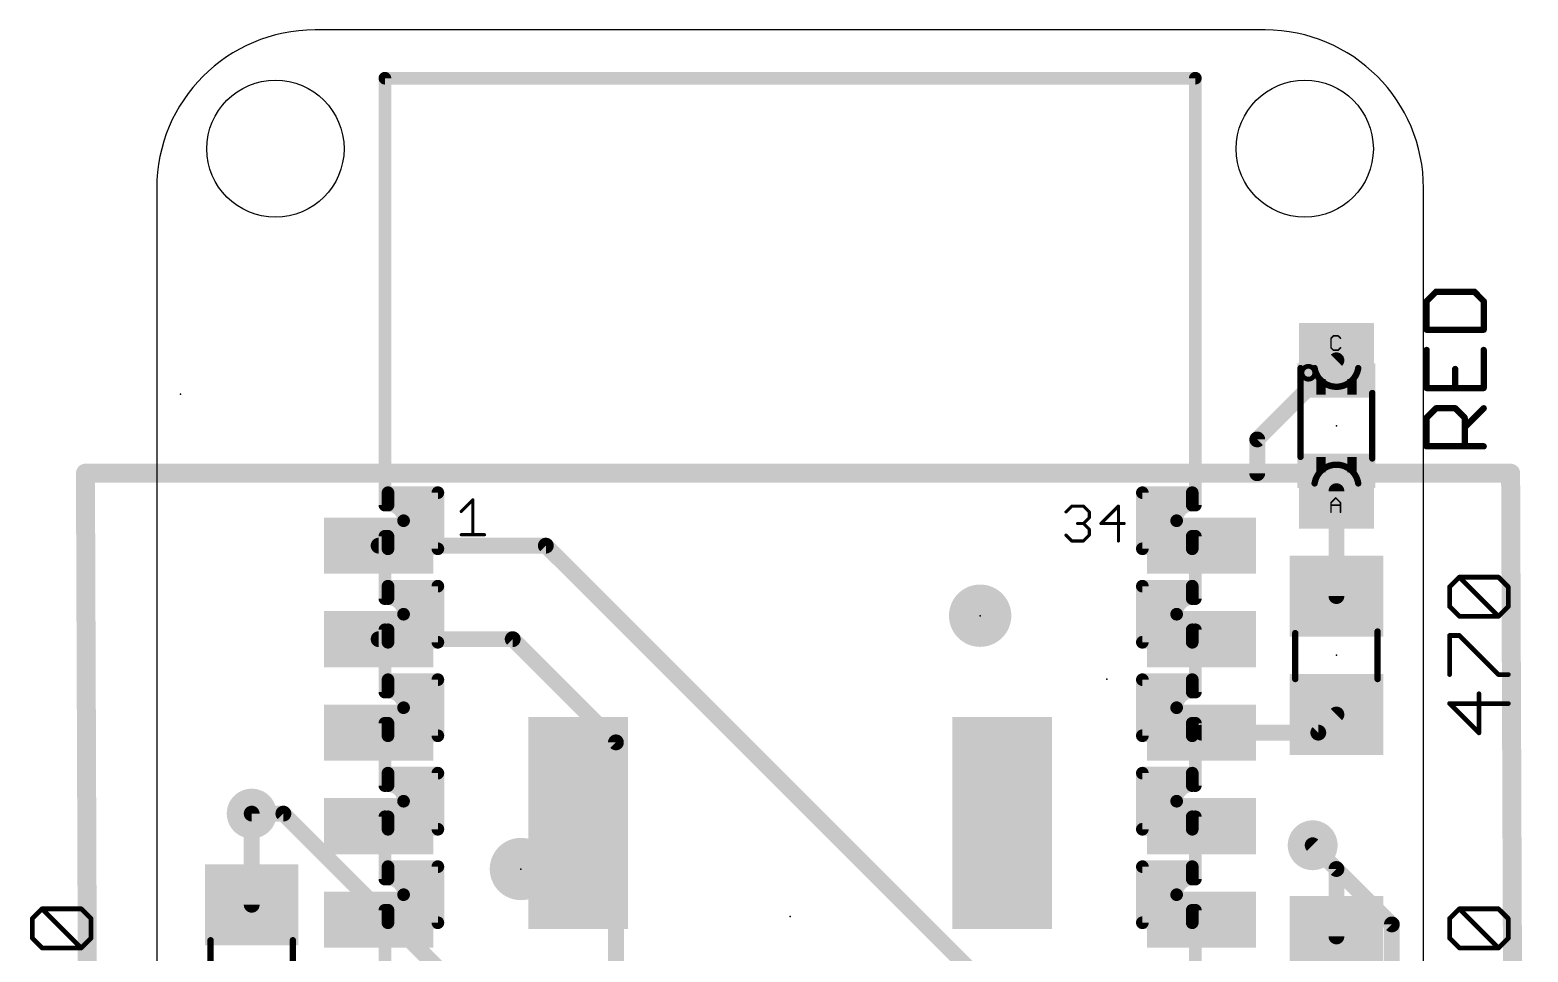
# Model space of a CAD drawing. Extents: x -5.1 to 29.9, y -2.9 to 40.6.
# Drawn here: x -2.03 to 22, y 25.85 to 40.64 of the extents above; entities that cross this region are included whole.
import ezdxf

# ---------------------------------------------------------------- set-up
doc = ezdxf.new("R2010")
doc.units = 0
for name, color, linetype in [('1', 12, 'CONTINUOUS'), ('16', 132, 'CONTINUOUS'), ('18', 110, 'CONTINUOUS'), ('20', 53, 'CONTINUOUS'), ('23', 40, 'CONTINUOUS'), ('24', 6, 'CONTINUOUS'), ('27', 253, 'CONTINUOUS'), ('51', 253, 'CONTINUOUS')]:
    doc.layers.add(name, color=color, linetype=linetype)

# ---------------------------------------------------------------- blocks, each defined once
blk = doc.blocks.new('PIE')
at = {"const_width": 0.5}
blk.add_lwpolyline([(0, -0.25, 1), (0, 0.25, 1), (0, -0.25)], format="xyb", dxfattribs=at)
blk = doc.blocks.new('RECT')
blk.add_solid([(-0.5, -0.5), (0.5, -0.5), (-0.5, 0.5), (0.5, 0.5)])
blk = doc.blocks.new('ROUNDV')
at = {"const_width": 0.5}
blk.add_lwpolyline([(0, -0.25, 1), (0, 0.25, 1), (0, -0.25)], format="xyb", dxfattribs=at)

msp = doc.modelspace()

# ---------------------------------------------------------------- linework, layer by layer
at = {"layer": '1'}
for points, const_width in [([(18.923, 35.34), (17.653, 34.07)], 0.254), ([(17.653, 34.07), (17.653, 33.528)], 0.254), ([(-1.143, 33.528), (-1.016, 0)], 0.3048), ([(21.717, 33.528), (-1.143, 33.528)], 0.3048), ([(21.844, 0), (21.717, 33.528)], 0.3048), ([(18.923, 31.557), (18.923, 33.24)], 0.254), ([(3.56, 32.366), (6.242, 32.366)], 0.254), ([(6.242, 32.366), (13.081, 25.527)], 0.254), ([(3.56, 30.866), (5.71, 30.866)], 0.254), ([(5.71, 30.866), (7.366, 29.21)], 0.254), ([(18.632, 29.366), (18.923, 29.657)], 0.254), ([(7.366, 29.21), (7.366, 20.574)], 0.254), ([(16.76, 29.366), (18.632, 29.366)], 0.254), ([(1.524, 26.604), (1.524, 28.067)], 0.254), ([(18.923, 27.178), (18.542, 27.559)], 0.254), ([(18.923, 26.096), (18.923, 27.178)], 0.254)]:
    msp.add_lwpolyline(points, dxfattribs=dict(at, const_width=const_width))
for points, const_width in [([(18.9679, 35.2951, 1), (18.8781, 35.3849)], 0.127), ([(17.7165, 34.07, 1), (17.5895, 34.07)], 0.127), ([(17.6081, 34.1149, 1), (17.6979, 34.0251)], 0.127), ([(-1.0668, 33.5283, 1), (-1.2192, 33.5277)], 0.1524), ([(-1.143, 33.6042, 1), (-1.143, 33.4518)], 0.1524), ([(21.7932, 33.5283, 1), (21.6408, 33.5277)], 0.1524), ([(21.717, 33.4518, 1), (21.717, 33.6042)], 0.1524), ([(17.5895, 33.528, 1), (17.7165, 33.528)], 0.127), ([(18.9865, 33.24, 1), (18.8595, 33.24)], 0.127), ([(3.56, 32.4295, 1), (3.56, 32.3025)], 0.127), ([(6.2869, 32.4109, 1), (6.1971, 32.3211)], 0.127), ([(6.242, 32.3025, 1), (6.242, 32.4295)], 0.127), ([(18.8595, 31.557, 1), (18.9865, 31.557)], 0.127), ([(3.56, 30.9295, 1), (3.56, 30.8025)], 0.127), ([(5.7549, 30.9109, 1), (5.6651, 30.8211)], 0.127), ([(5.71, 30.8025, 1), (5.71, 30.9295)], 0.127), ([(18.9679, 29.6121, 1), (18.8781, 29.7019)], 0.127), ([(7.4295, 29.21, 1), (7.3025, 29.21)], 0.127), ([(7.3211, 29.1651, 1), (7.4109, 29.2549)], 0.127), ([(16.76, 29.4295, 1), (16.76, 29.3025)], 0.127), ([(18.5871, 29.4109, 1), (18.6769, 29.3211)], 0.127), ([(18.632, 29.3025, 1), (18.632, 29.4295)], 0.127), ([(1.5875, 28.067, 1), (1.4605, 28.067)], 0.127), ([(18.5869, 27.6039, 1), (18.4971, 27.5141)], 0.127), ([(18.9865, 27.178, 1), (18.8595, 27.178)], 0.127), ([(18.8781, 27.1331, 1), (18.9679, 27.2229)], 0.127), ([(1.4605, 26.604, 1), (1.5875, 26.604)], 0.127), ([(18.8595, 26.096, 1), (18.9865, 26.096)], 0.127)]:
    msp.add_lwpolyline(points, format="xyb", dxfattribs=dict(at, const_width=const_width))
at = {"layer": '16'}
for points, const_width in [([(-1.143, 33.528), (-1.016, 0)], 0.3048), ([(21.717, 33.528), (-1.143, 33.528)], 0.3048), ([(21.844, 0), (21.717, 33.528)], 0.3048), ([(2.032, 28.067), (1.524, 28.067)], 0.254), ([(2.032, 28.067), (6.477, 23.622)], 0.254), ([(19.812, 26.289), (18.542, 27.559)], 0.254), ([(19.812, 13.97), (19.812, 26.289)], 0.254)]:
    msp.add_lwpolyline(points, dxfattribs=dict(at, const_width=const_width))
for points, const_width in [([(-1.0668, 33.5283, 1), (-1.2192, 33.5277)], 0.1524), ([(-1.143, 33.6042, 1), (-1.143, 33.4518)], 0.1524), ([(21.7932, 33.5283, 1), (21.6408, 33.5277)], 0.1524), ([(21.717, 33.4518, 1), (21.717, 33.6042)], 0.1524), ([(1.524, 28.1305, 1), (1.524, 28.0035)], 0.127), ([(2.0769, 28.1119, 1), (1.9871, 28.0221)], 0.127), ([(2.032, 28.0035, 1), (2.032, 28.1305)], 0.127), ([(18.5869, 27.6039, 1), (18.4971, 27.5141)], 0.127), ([(19.8755, 26.289, 1), (19.7485, 26.289)], 0.127), ([(19.7671, 26.2441, 1), (19.8569, 26.3339)], 0.127)]:
    msp.add_lwpolyline(points, format="xyb", dxfattribs=dict(at, const_width=const_width))
at = {"layer": '20'}
for p, q in [((17.78, 40.64), (2.54, 40.64)), ((0, 38.1), (0, 0)), ((20.32, 0), (20.32, 38.1))]:
    msp.add_line(p, q, dxfattribs=at)
for centre in [(1.905, 38.735), (18.415, 38.735)]:
    msp.add_circle(centre, 1.1, dxfattribs=at)
for centre, start, end in [((2.54, 38.1), 90, 180), ((17.78, 38.1), 0, 90)]:
    msp.add_arc(centre, 2.54, start, end, dxfattribs=at)
at = {"layer": '23'}
for p in [(0.381, 34.798), (18.923, 34.29), (13.208, 31.242), (18.923, 30.607), (5.842, 27.178), (10.16, 26.416)]:
    msp.add_point(p, dxfattribs=at)
at = {"layer": '24'}
for p in [(15.24, 30.226), (10.16, 26.416)]:
    msp.add_point(p, dxfattribs=at)
at = {"layer": '27'}
for points, const_width in [([(20.5226, 36.441), (20.37, 36.2884)], 0.1016), ([(20.37, 36.2884), (20.37, 35.8308)], 0.1016), ([(21.1327, 36.441), (20.5226, 36.441)], 0.1016), ([(21.2852, 36.2884), (21.1327, 36.441)], 0.1016), ([(21.2852, 35.8308), (21.2852, 36.2884)], 0.1016), ([(20.37, 35.8308), (21.2852, 35.8308)], 0.1016), ([(20.37, 35.5054), (20.37, 34.8953)], 0.1016), ([(21.2852, 34.8953), (21.2852, 35.5054)], 0.1016), ([(20.8276, 34.8953), (20.8276, 35.2004)], 0.1016), ([(20.37, 34.8953), (21.2852, 34.8953)], 0.1016), ([(20.37, 34.4174), (20.5226, 34.5699)], 0.1016), ([(20.5226, 34.5699), (20.8276, 34.5699)], 0.1016), ([(20.8276, 34.5699), (20.9801, 34.4174)], 0.1016), ([(20.9801, 34.2649), (21.2852, 34.5699)], 0.1016), ([(20.37, 33.9598), (20.37, 34.4174)], 0.1016), ([(20.9801, 34.4174), (20.9801, 33.9598)], 0.1016), ([(21.2852, 33.9598), (20.37, 33.9598)], 0.1016), ([(20.7383, 31.7039), (20.8951, 31.8607)], 0.0762), ([(20.7383, 31.3903), (20.7383, 31.7039)], 0.0762), ([(20.8951, 31.8607), (21.5221, 31.8607)], 0.0762), ([(21.5221, 31.2336), (20.8951, 31.8607)], 0.0762), ([(21.5221, 31.8607), (21.6789, 31.7039)], 0.0762), ([(21.6789, 31.7039), (21.6789, 31.3903)], 0.0762), ([(20.8951, 31.2336), (20.7383, 31.3903)], 0.0762), ([(21.5221, 31.2336), (20.8951, 31.2336)], 0.0762), ([(21.6789, 31.3903), (21.5221, 31.2336)], 0.0762), ([(20.7383, 30.2981), (20.7383, 30.9251)], 0.0762), ([(20.7383, 30.9251), (20.8951, 30.9251)], 0.0762), ([(20.8951, 30.9251), (21.5221, 30.2981)], 0.0762), ([(21.5221, 30.2981), (21.6789, 30.2981)], 0.0762), ([(21.6789, 29.8328), (20.7383, 29.8328)], 0.0762), ([(20.7383, 29.8328), (21.2086, 29.3625)], 0.0762), ([(21.2086, 29.3625), (21.2086, 29.9896)], 0.0762), ([(-1.9947, 26.3824), (-1.8379, 26.5392)], 0.0762), ([(-1.8379, 26.5392), (-1.2109, 26.5392)], 0.0762), ([(-1.2109, 25.9121), (-1.8379, 26.5392)], 0.0762), ([(-1.2109, 26.5392), (-1.0541, 26.3824)], 0.0762), ([(20.7383, 26.3824), (20.8951, 26.5392)], 0.0762), ([(20.8951, 26.5392), (21.5221, 26.5392)], 0.0762), ([(21.5221, 25.9121), (20.8951, 26.5392)], 0.0762), ([(21.5221, 26.5392), (21.6789, 26.3824)], 0.0762), ([(-1.9947, 26.0689), (-1.9947, 26.3824)], 0.0762), ([(-1.0541, 26.3824), (-1.0541, 26.0689)], 0.0762), ([(20.7383, 26.0689), (20.7383, 26.3824)], 0.0762), ([(21.6789, 26.3824), (21.6789, 26.0689)], 0.0762), ([(-1.8379, 25.9121), (-1.9947, 26.0689)], 0.0762), ([(-1.0541, 26.0689), (-1.2109, 25.9121)], 0.0762), ([(20.8951, 25.9121), (20.7383, 26.0689)], 0.0762), ([(21.6789, 26.0689), (21.5221, 25.9121)], 0.0762), ([(-1.2109, 25.9121), (-1.8379, 25.9121)], 0.0762), ([(21.5221, 25.9121), (20.8951, 25.9121)], 0.0762)]:
    msp.add_lwpolyline(points, dxfattribs=dict(at, const_width=const_width))
for points, const_width in [([(20.3954, 36.2884, 1), (20.3446, 36.2884)], 0.0508), ([(20.3521, 36.3064, 1), (20.388, 36.2705)], 0.0508), ([(20.5226, 36.4664, 1), (20.5226, 36.4156)], 0.0508), ([(20.5405, 36.423, 1), (20.5046, 36.4589)], 0.0508), ([(21.1506, 36.4589, 1), (21.1147, 36.423)], 0.0508), ([(21.1327, 36.4156, 1), (21.1327, 36.4664)], 0.0508), ([(21.3106, 36.2884, 1), (21.2598, 36.2884)], 0.0508), ([(21.2672, 36.2705, 1), (21.3032, 36.3064)], 0.0508), ([(20.37, 35.8562, 1), (20.37, 35.8054)], 0.0508), ([(20.3446, 35.8308, 1), (20.3954, 35.8308)], 0.0508), ([(21.2598, 35.8308, 1), (21.3106, 35.8308)], 0.0508), ([(21.2852, 35.8054, 1), (21.2852, 35.8562)], 0.0508), ([(20.3954, 35.5054, 1), (20.3446, 35.5054)], 0.0508), ([(21.3106, 35.5054, 1), (21.2598, 35.5054)], 0.0508), ([(20.853, 35.2004, 1), (20.8022, 35.2004)], 0.0508), ([(20.37, 34.9207, 1), (20.37, 34.8699)], 0.0508), ([(20.3446, 34.8953, 1), (20.3954, 34.8953)], 0.0508), ([(20.8022, 34.8953, 1), (20.853, 34.8953)], 0.0508), ([(21.2598, 34.8953, 1), (21.3106, 34.8953)], 0.0508), ([(21.2852, 34.8699, 1), (21.2852, 34.9207)], 0.0508), ([(20.5226, 34.5953, 1), (20.5226, 34.5445)], 0.0508), ([(20.5405, 34.552, 1), (20.5046, 34.5879)], 0.0508), ([(20.8456, 34.5879, 1), (20.8096, 34.552)], 0.0508), ([(20.8276, 34.5445, 1), (20.8276, 34.5953)], 0.0508), ([(21.3032, 34.552, 1), (21.2672, 34.5879)], 0.0508), ([(20.3954, 34.4174, 1), (20.3446, 34.4174)], 0.0508), ([(20.3521, 34.4354, 1), (20.388, 34.3994)], 0.0508), ([(21.0055, 34.4174, 1), (20.9547, 34.4174)], 0.0508), ([(20.9622, 34.3994, 1), (20.9981, 34.4354)], 0.0508), ([(20.9622, 34.2828, 1), (20.9981, 34.2469)], 0.0508), ([(20.37, 33.9852, 1), (20.37, 33.9344)], 0.0508), ([(20.3446, 33.9598, 1), (20.3954, 33.9598)], 0.0508), ([(20.9547, 33.9598, 1), (21.0055, 33.9598)], 0.0508), ([(21.2852, 33.9344, 1), (21.2852, 33.9852)], 0.0508), ([(20.7573, 31.7039, 1), (20.7192, 31.7039)], 0.0381), ([(20.7248, 31.7174, 1), (20.7518, 31.6904)], 0.0381), ([(20.8951, 31.8797, 1), (20.8951, 31.8416)], 0.0381), ([(20.9085, 31.8741, 1), (20.8816, 31.8472)], 0.0381), ([(20.9085, 31.8472, 1), (20.8816, 31.8741)], 0.0381), ([(21.5356, 31.8741, 1), (21.5087, 31.8472)], 0.0381), ([(21.5221, 31.8416, 1), (21.5221, 31.8797)], 0.0381), ([(21.698, 31.7039, 1), (21.6599, 31.7039)], 0.0381), ([(21.6654, 31.6904, 1), (21.6924, 31.7174)], 0.0381), ([(20.7518, 31.4038, 1), (20.7248, 31.3769)], 0.0381), ([(20.7192, 31.3903, 1), (20.7573, 31.3903)], 0.0381), ([(20.8951, 31.2526, 1), (20.8951, 31.2145)], 0.0381), ([(20.8816, 31.2201, 1), (20.9085, 31.2471)], 0.0381), ([(21.5087, 31.2471, 1), (21.5356, 31.2201)], 0.0381), ([(21.5087, 31.2201, 1), (21.5356, 31.2471)], 0.0381), ([(21.5221, 31.2145, 1), (21.5221, 31.2526)], 0.0381), ([(21.6599, 31.3903, 1), (21.698, 31.3903)], 0.0381), ([(21.6924, 31.3769, 1), (21.6654, 31.4038)], 0.0381), ([(20.7573, 30.9251, 1), (20.7192, 30.9251)], 0.0381), ([(20.7383, 30.9442, 1), (20.7383, 30.9061)], 0.0381), ([(20.9085, 30.9386, 1), (20.8816, 30.9117)], 0.0381), ([(20.8951, 30.9061, 1), (20.8951, 30.9442)], 0.0381), ([(20.7192, 30.2981, 1), (20.7573, 30.2981)], 0.0381), ([(21.5221, 30.3171, 1), (21.5221, 30.279)], 0.0381), ([(21.5087, 30.2846, 1), (21.5356, 30.3115)], 0.0381), ([(21.6789, 30.279, 1), (21.6789, 30.3171)], 0.0381), ([(20.7383, 29.8519, 1), (20.7383, 29.8138)], 0.0381), ([(20.7518, 29.8463, 1), (20.7248, 29.8194)], 0.0381), ([(21.2277, 29.9896, 1), (21.1896, 29.9896)], 0.0381), ([(21.6789, 29.8138, 1), (21.6789, 29.8519)], 0.0381), ([(21.1896, 29.3625, 1), (21.2277, 29.3625)], 0.0381), ([(21.1951, 29.3491, 1), (21.2221, 29.376)], 0.0381), ([(-1.8245, 26.5527, 1), (-1.8514, 26.5257)], 0.0381), ([(-1.8379, 26.5583, 1), (-1.8379, 26.5202)], 0.0381), ([(-1.8245, 26.5257, 1), (-1.8514, 26.5527)], 0.0381), ([(-1.1974, 26.5527, 1), (-1.2243, 26.5257)], 0.0381), ([(-1.2109, 26.5202, 1), (-1.2109, 26.5583)], 0.0381), ([(20.9085, 26.5527, 1), (20.8816, 26.5257)], 0.0381), ([(20.8951, 26.5583, 1), (20.8951, 26.5202)], 0.0381), ([(20.9085, 26.5257, 1), (20.8816, 26.5527)], 0.0381), ([(21.5356, 26.5527, 1), (21.5087, 26.5257)], 0.0381), ([(21.5221, 26.5202, 1), (21.5221, 26.5583)], 0.0381), ([(-1.9757, 26.3824, 1), (-2.0138, 26.3824)], 0.0381), ([(-2.0082, 26.3959, 1), (-1.9812, 26.369)], 0.0381), ([(-1.0351, 26.3824, 1), (-1.0732, 26.3824)], 0.0381), ([(-1.0676, 26.369, 1), (-1.0406, 26.3959)], 0.0381), ([(20.7573, 26.3824, 1), (20.7192, 26.3824)], 0.0381), ([(20.7248, 26.3959, 1), (20.7518, 26.369)], 0.0381), ([(21.698, 26.3824, 1), (21.6599, 26.3824)], 0.0381), ([(21.6654, 26.369, 1), (21.6924, 26.3959)], 0.0381), ([(-1.9812, 26.0824, 1), (-2.0082, 26.0554)], 0.0381), ([(-2.0138, 26.0689, 1), (-1.9757, 26.0689)], 0.0381), ([(-1.0732, 26.0689, 1), (-1.0351, 26.0689)], 0.0381), ([(-1.0406, 26.0554, 1), (-1.0676, 26.0824)], 0.0381), ([(20.7518, 26.0824, 1), (20.7248, 26.0554)], 0.0381), ([(20.7192, 26.0689, 1), (20.7573, 26.0689)], 0.0381), ([(21.6599, 26.0689, 1), (21.698, 26.0689)], 0.0381), ([(21.6924, 26.0554, 1), (21.6654, 26.0824)], 0.0381), ([(-1.8379, 25.9312, 1), (-1.8379, 25.8931)], 0.0381), ([(-1.8514, 25.8987, 1), (-1.8245, 25.9256)], 0.0381), ([(-1.2243, 25.9256, 1), (-1.1974, 25.8987)], 0.0381), ([(-1.2243, 25.8987, 1), (-1.1974, 25.9256)], 0.0381), ([(-1.2109, 25.8931, 1), (-1.2109, 25.9312)], 0.0381), ([(20.8951, 25.9312, 1), (20.8951, 25.8931)], 0.0381), ([(20.8816, 25.8987, 1), (20.9085, 25.9256)], 0.0381), ([(21.5087, 25.9256, 1), (21.5356, 25.8987)], 0.0381), ([(21.5087, 25.8987, 1), (21.5356, 25.9256)], 0.0381), ([(21.5221, 25.8931, 1), (21.5221, 25.9312)], 0.0381)]:
    msp.add_lwpolyline(points, format="xyb", dxfattribs=dict(at, const_width=const_width))
at = {"layer": '51'}
for points, const_width in [([(3.66, 39.866), (16.66, 39.866)], 0.2032), ([(3.66, 33.016), (3.66, 39.866)], 0.2032), ([(16.66, 39.866), (16.66, 33.016)], 0.2032), ([(18.8738, 35.7315), (18.8357, 35.6934)], 0.0254), ([(18.8357, 35.6934), (18.8357, 35.5408)], 0.0254), ([(18.9501, 35.7315), (18.8738, 35.7315)], 0.0254), ([(18.9882, 35.6934), (18.9501, 35.7315)], 0.0254), ([(18.8357, 35.5408), (18.8738, 35.5027)], 0.0254), ([(18.8738, 35.5027), (18.9501, 35.5027)], 0.0254), ([(18.9501, 35.5027), (18.9882, 35.5408)], 0.0254), ([(18.348, 33.79), (18.348, 35.215)], 0.1016), ([(19.498, 34.815), (19.498, 33.765)], 0.1016), ([(4.51, 33.216), (3.71, 33.216)], 0.2032), ([(3.71, 33.216), (3.71, 33.016)], 0.2032), ([(4.51, 32.316), (4.51, 33.216)], 0.2032), ([(15.81, 32.316), (15.81, 33.216)], 0.2032), ([(15.81, 33.216), (16.61, 33.216)], 0.2032), ([(16.61, 33.216), (16.61, 33.016)], 0.2032), ([(4.8854, 32.9143), (5.0718, 33.1007)], 0.0508), ([(5.0718, 33.1007), (5.0718, 32.5414)], 0.0508), ([(14.5854, 32.9075), (14.6786, 33.0007)], 0.0508), ([(14.6786, 33.0007), (14.865, 33.0007)], 0.0508), ([(14.865, 33.0007), (14.9583, 32.9075)], 0.0508), ([(14.9583, 32.9075), (14.9583, 32.8143)], 0.0508), ([(15.4263, 33.0007), (15.1467, 32.721)], 0.0508), ([(15.4263, 32.4414), (15.4263, 33.0007)], 0.0508), ([(18.8357, 33.0552), (18.912, 33.1315)], 0.0254), ([(18.8357, 32.9027), (18.8357, 33.0552)], 0.0254), ([(18.8357, 33.0171), (18.9882, 33.0171)], 0.0254), ([(18.912, 33.1315), (18.9882, 33.0552)], 0.0254), ([(18.9882, 33.0552), (18.9882, 32.9027)], 0.0254), ([(14.865, 32.721), (14.7718, 32.721)], 0.0508), ([(14.9583, 32.8143), (14.865, 32.721)], 0.0508), ([(14.865, 32.721), (14.9583, 32.6278)], 0.0508), ([(15.1467, 32.721), (15.5196, 32.721)], 0.0508), ([(3.66, 32.516), (3.66, 31.516)], 0.2032), ([(3.71, 32.516), (3.71, 32.316)], 0.2032), ([(4.8854, 32.5414), (5.2583, 32.5414)], 0.0508), ([(14.6786, 32.4414), (14.5854, 32.5346)], 0.0508), ([(14.865, 32.4414), (14.6786, 32.4414)], 0.0508), ([(14.9583, 32.5346), (14.865, 32.4414)], 0.0508), ([(14.9583, 32.6278), (14.9583, 32.5346)], 0.0508), ([(16.61, 32.516), (16.61, 32.316)], 0.2032), ([(16.66, 32.516), (16.66, 31.516)], 0.2032), ([(3.71, 32.316), (4.51, 32.316)], 0.2032), ([(16.61, 32.316), (15.81, 32.316)], 0.2032), ([(4.51, 31.716), (3.71, 31.716)], 0.2032), ([(3.71, 31.716), (3.71, 31.516)], 0.2032), ([(4.51, 30.816), (4.51, 31.716)], 0.2032), ([(15.81, 30.816), (15.81, 31.716)], 0.2032), ([(15.81, 31.716), (16.61, 31.716)], 0.2032), ([(16.61, 31.716), (16.61, 31.516)], 0.2032), ([(3.66, 31.016), (3.66, 30.016)], 0.2032), ([(3.71, 31.016), (3.71, 30.816)], 0.2032), ([(16.61, 31.016), (16.61, 30.816)], 0.2032), ([(16.66, 31.016), (16.66, 30.016)], 0.2032), ([(18.263, 30.963), (18.263, 30.226)], 0.1016), ([(19.583, 30.988), (19.583, 30.226)], 0.1016), ([(3.71, 30.816), (4.51, 30.816)], 0.2032), ([(16.61, 30.816), (15.81, 30.816)], 0.2032), ([(4.51, 30.216), (3.71, 30.216)], 0.2032), ([(3.71, 30.216), (3.71, 30.016)], 0.2032), ([(4.51, 29.316), (4.51, 30.216)], 0.2032), ([(15.81, 29.316), (15.81, 30.216)], 0.2032), ([(15.81, 30.216), (16.61, 30.216)], 0.2032), ([(16.61, 30.216), (16.61, 30.016)], 0.2032), ([(3.66, 29.516), (3.66, 28.516)], 0.2032), ([(3.71, 29.516), (3.71, 29.316)], 0.2032), ([(16.61, 29.516), (16.61, 29.316)], 0.2032), ([(16.66, 29.516), (16.66, 28.516)], 0.2032), ([(3.71, 29.316), (4.51, 29.316)], 0.2032), ([(16.61, 29.316), (15.81, 29.316)], 0.2032), ([(4.51, 28.716), (3.71, 28.716)], 0.2032), ([(3.71, 28.716), (3.71, 28.516)], 0.2032), ([(4.51, 27.816), (4.51, 28.716)], 0.2032), ([(15.81, 27.816), (15.81, 28.716)], 0.2032), ([(15.81, 28.716), (16.61, 28.716)], 0.2032), ([(16.61, 28.716), (16.61, 28.516)], 0.2032), ([(3.66, 28.016), (3.66, 27.016)], 0.2032), ([(3.71, 28.016), (3.71, 27.816)], 0.2032), ([(16.61, 28.016), (16.61, 27.816)], 0.2032), ([(16.66, 28.016), (16.66, 27.016)], 0.2032), ([(3.71, 27.816), (4.51, 27.816)], 0.2032), ([(16.61, 27.816), (15.81, 27.816)], 0.2032), ([(4.51, 27.216), (3.71, 27.216)], 0.2032), ([(3.71, 27.216), (3.71, 27.016)], 0.2032), ([(4.51, 26.316), (4.51, 27.216)], 0.2032), ([(15.81, 26.316), (15.81, 27.216)], 0.2032), ([(15.81, 27.216), (16.61, 27.216)], 0.2032), ([(16.61, 27.216), (16.61, 27.016)], 0.2032), ([(3.66, 26.516), (3.66, 25.516)], 0.2032), ([(3.71, 26.516), (3.71, 26.316)], 0.2032), ([(16.61, 26.516), (16.61, 26.316)], 0.2032), ([(16.66, 26.516), (16.66, 25.516)], 0.2032), ([(3.71, 26.316), (4.51, 26.316)], 0.2032), ([(16.61, 26.316), (15.81, 26.316)], 0.2032), ([(0.864, 25.273), (0.864, 26.035)], 0.1016), ([(2.184, 25.298), (2.184, 26.035)], 0.1016)]:
    msp.add_lwpolyline(points, dxfattribs=dict(at, const_width=const_width))
for points, const_width in [([(3.66, 39.9168, 1), (3.66, 39.8152)], 0.1016), ([(3.7108, 39.866, 1), (3.6092, 39.866)], 0.1016), ([(16.7108, 39.866, 1), (16.6092, 39.866)], 0.1016), ([(16.66, 39.8152, 1), (16.66, 39.9168)], 0.1016), ([(18.8421, 35.6934, 1), (18.8293, 35.6934)], 0.0127), ([(18.8312, 35.6979, 1), (18.8402, 35.6889)], 0.0127), ([(18.8738, 35.7378, 1), (18.8738, 35.7251)], 0.0127), ([(18.8783, 35.727, 1), (18.8693, 35.736)], 0.0127), ([(18.9546, 35.736, 1), (18.9456, 35.727)], 0.0127), ([(18.9501, 35.7251, 1), (18.9501, 35.7378)], 0.0127), ([(18.9837, 35.6889, 1), (18.9927, 35.6979)], 0.0127), ([(18.8293, 35.5408, 1), (18.8421, 35.5408)], 0.0127), ([(18.8402, 35.5453, 1), (18.8312, 35.5363)], 0.0127), ([(18.8738, 35.5091, 1), (18.8738, 35.4964)], 0.0127), ([(18.8693, 35.4982, 1), (18.8783, 35.5072)], 0.0127), ([(18.9456, 35.5072, 1), (18.9546, 35.4982)], 0.0127), ([(18.9501, 35.4964, 1), (18.9501, 35.5091)], 0.0127), ([(18.9927, 35.5363, 1), (18.9837, 35.5453)], 0.0127), ([(18.3734, 35.215, 1), (18.3226, 35.215)], 0.0508), ([(18.473, 35.037, 1), (18.473, 35.243, 1), (18.473, 35.037)], 0.0762), ([(18.573, 35.215, 0.8571), (19.273, 35.215)], 0.1016), ([(18.5981, 35.2189, 1), (18.5479, 35.2111)], 0.0508), ([(19.2981, 35.2111, 1), (19.2479, 35.2189)], 0.0508), ([(19.5234, 34.815, 1), (19.4726, 34.815)], 0.0508), ([(18.3226, 33.79, 1), (18.3734, 33.79)], 0.0508), ([(19.273, 33.365, 0.8571), (18.573, 33.365)], 0.1016), ([(19.4726, 33.765, 1), (19.5234, 33.765)], 0.0508), ([(3.71, 33.2668, 1), (3.71, 33.1652)], 0.1016), ([(3.7608, 33.216, 1), (3.6592, 33.216)], 0.1016), ([(4.5608, 33.216, 1), (4.4592, 33.216)], 0.1016), ([(4.51, 33.1652, 1), (4.51, 33.2668)], 0.1016), ([(15.8608, 33.216, 1), (15.7592, 33.216)], 0.1016), ([(15.81, 33.2668, 1), (15.81, 33.1652)], 0.1016), ([(16.6608, 33.216, 1), (16.5592, 33.216)], 0.1016), ([(16.61, 33.1652, 1), (16.61, 33.2668)], 0.1016), ([(18.5479, 33.3689, 1), (18.5981, 33.3611)], 0.0508), ([(19.2479, 33.3611, 1), (19.2981, 33.3689)], 0.0508), ([(3.6092, 33.016, 1), (3.7108, 33.016)], 0.1016), ([(3.96, 32.766, 0.4142), (3.71, 33.016)], 0.2032), ([(3.71, 33.0668, 1), (3.71, 32.9652)], 0.1016), ([(3.6592, 33.016, 1), (3.7608, 33.016)], 0.1016), ([(4.8764, 32.9232, 1), (4.8944, 32.9053)], 0.0254), ([(5.0845, 33.1007, 1), (5.0591, 33.1007)], 0.0254), ([(5.0808, 33.0917, 1), (5.0628, 33.1097)], 0.0254), ([(14.5764, 32.9164, 1), (14.5944, 32.8985)], 0.0254), ([(14.6786, 33.0134, 1), (14.6786, 32.988)], 0.0254), ([(14.6876, 32.9917, 1), (14.6696, 33.0097)], 0.0254), ([(14.874, 33.0097, 1), (14.8561, 32.9917)], 0.0254), ([(14.865, 32.988, 1), (14.865, 33.0134)], 0.0254), ([(14.971, 32.9075, 1), (14.9456, 32.9075)], 0.0254), ([(14.9493, 32.8985, 1), (14.9672, 32.9164)], 0.0254), ([(15.439, 33.0007, 1), (15.4136, 33.0007)], 0.0254), ([(15.4353, 32.9917, 1), (15.4174, 33.0097)], 0.0254), ([(16.61, 33.016, 0.4142), (16.36, 32.766)], 0.2032), ([(16.5592, 33.016, 1), (16.6608, 33.016)], 0.1016), ([(16.6092, 33.016, 1), (16.7108, 33.016)], 0.1016), ([(16.61, 32.9652, 1), (16.61, 33.0668)], 0.1016), ([(18.8421, 33.0552, 1), (18.8293, 33.0552)], 0.0127), ([(18.8312, 33.0597, 1), (18.8402, 33.0507)], 0.0127), ([(18.8357, 33.0234, 1), (18.8357, 33.0107)], 0.0127), ([(18.9165, 33.136, 1), (18.9075, 33.127)], 0.0127), ([(18.9165, 33.127, 1), (18.9075, 33.136)], 0.0127), ([(18.9946, 33.0552, 1), (18.9819, 33.0552)], 0.0127), ([(18.9837, 33.0507, 1), (18.9927, 33.0597)], 0.0127), ([(18.9882, 33.0107, 1), (18.9882, 33.0234)], 0.0127), ([(3.71, 32.516, 0.4142), (3.96, 32.766)], 0.2032), ([(4.0108, 32.766, 1), (3.9092, 32.766)], 0.1016), ([(3.9092, 32.766, 1), (4.0108, 32.766)], 0.1016), ([(14.7718, 32.7337, 1), (14.7718, 32.7083)], 0.0254), ([(14.874, 32.73, 1), (14.8561, 32.7121)], 0.0254), ([(14.8561, 32.73, 1), (14.874, 32.7121)], 0.0254), ([(14.865, 32.7083, 1), (14.865, 32.7337)], 0.0254), ([(14.9456, 32.8143, 1), (14.971, 32.8143)], 0.0254), ([(14.9672, 32.8053, 1), (14.9493, 32.8232)], 0.0254), ([(15.1467, 32.7337, 1), (15.1467, 32.7083)], 0.0254), ([(15.1377, 32.73, 1), (15.1557, 32.7121)], 0.0254), ([(15.5196, 32.7083, 1), (15.5196, 32.7337)], 0.0254), ([(16.36, 32.766, 0.4142), (16.61, 32.516)], 0.2032), ([(16.4108, 32.766, 1), (16.3092, 32.766)], 0.1016), ([(16.3092, 32.766, 1), (16.4108, 32.766)], 0.1016), ([(18.8293, 32.9027, 1), (18.8421, 32.9027)], 0.0127), ([(18.9819, 32.9027, 1), (18.9946, 32.9027)], 0.0127), ([(3.7108, 32.516, 1), (3.6092, 32.516)], 0.1016), ([(3.71, 32.5668, 1), (3.71, 32.4652)], 0.1016), ([(3.7608, 32.516, 1), (3.6592, 32.516)], 0.1016), ([(4.8854, 32.5541, 1), (4.8854, 32.5287)], 0.0254), ([(5.0591, 32.5414, 1), (5.0845, 32.5414)], 0.0254), ([(5.2583, 32.5287, 1), (5.2583, 32.5541)], 0.0254), ([(14.5944, 32.5436, 1), (14.5764, 32.5256)], 0.0254), ([(14.6786, 32.4541, 1), (14.6786, 32.4287)], 0.0254), ([(14.6696, 32.4324, 1), (14.6876, 32.4504)], 0.0254), ([(14.8561, 32.4504, 1), (14.874, 32.4324)], 0.0254), ([(14.865, 32.4287, 1), (14.865, 32.4541)], 0.0254), ([(14.971, 32.6278, 1), (14.9456, 32.6278)], 0.0254), ([(14.9456, 32.5346, 1), (14.971, 32.5346)], 0.0254), ([(14.9493, 32.6188, 1), (14.9672, 32.6368)], 0.0254), ([(14.9672, 32.5256, 1), (14.9493, 32.5436)], 0.0254), ([(15.4136, 32.4414, 1), (15.439, 32.4414)], 0.0254), ([(16.6608, 32.516, 1), (16.5592, 32.516)], 0.1016), ([(16.7108, 32.516, 1), (16.6092, 32.516)], 0.1016), ([(16.61, 32.4652, 1), (16.61, 32.5668)], 0.1016), ([(3.71, 32.3668, 1), (3.71, 32.2652)], 0.1016), ([(3.6592, 32.316, 1), (3.7608, 32.316)], 0.1016), ([(4.4592, 32.316, 1), (4.5608, 32.316)], 0.1016), ([(4.51, 32.2652, 1), (4.51, 32.3668)], 0.1016), ([(15.81, 32.3668, 1), (15.81, 32.2652)], 0.1016), ([(15.7592, 32.316, 1), (15.8608, 32.316)], 0.1016), ([(16.5592, 32.316, 1), (16.6608, 32.316)], 0.1016), ([(16.61, 32.2652, 1), (16.61, 32.3668)], 0.1016), ([(3.71, 31.7668, 1), (3.71, 31.6652)], 0.1016), ([(3.7608, 31.716, 1), (3.6592, 31.716)], 0.1016), ([(4.5608, 31.716, 1), (4.4592, 31.716)], 0.1016), ([(4.51, 31.6652, 1), (4.51, 31.7668)], 0.1016), ([(15.8608, 31.716, 1), (15.7592, 31.716)], 0.1016), ([(15.81, 31.7668, 1), (15.81, 31.6652)], 0.1016), ([(16.6608, 31.716, 1), (16.5592, 31.716)], 0.1016), ([(16.61, 31.6652, 1), (16.61, 31.7668)], 0.1016), ([(3.6092, 31.516, 1), (3.7108, 31.516)], 0.1016), ([(3.96, 31.266, 0.4142), (3.71, 31.516)], 0.2032), ([(3.71, 31.5668, 1), (3.71, 31.4652)], 0.1016), ([(3.6592, 31.516, 1), (3.7608, 31.516)], 0.1016), ([(16.61, 31.516, 0.4142), (16.36, 31.266)], 0.2032), ([(16.5592, 31.516, 1), (16.6608, 31.516)], 0.1016), ([(16.6092, 31.516, 1), (16.7108, 31.516)], 0.1016), ([(16.61, 31.4652, 1), (16.61, 31.5668)], 0.1016), ([(3.71, 31.016, 0.4142), (3.96, 31.266)], 0.2032), ([(4.0108, 31.266, 1), (3.9092, 31.266)], 0.1016), ([(3.9092, 31.266, 1), (4.0108, 31.266)], 0.1016), ([(16.36, 31.266, 0.4142), (16.61, 31.016)], 0.2032), ([(16.4108, 31.266, 1), (16.3092, 31.266)], 0.1016), ([(16.3092, 31.266, 1), (16.4108, 31.266)], 0.1016), ([(3.7108, 31.016, 1), (3.6092, 31.016)], 0.1016), ([(3.71, 31.0668, 1), (3.71, 30.9652)], 0.1016), ([(3.7608, 31.016, 1), (3.6592, 31.016)], 0.1016), ([(16.6608, 31.016, 1), (16.5592, 31.016)], 0.1016), ([(16.7108, 31.016, 1), (16.6092, 31.016)], 0.1016), ([(16.61, 30.9652, 1), (16.61, 31.0668)], 0.1016), ([(18.2884, 30.963, 1), (18.2376, 30.963)], 0.0508), ([(19.6084, 30.988, 1), (19.5576, 30.988)], 0.0508), ([(3.71, 30.8668, 1), (3.71, 30.7652)], 0.1016), ([(3.6592, 30.816, 1), (3.7608, 30.816)], 0.1016), ([(4.4592, 30.816, 1), (4.5608, 30.816)], 0.1016), ([(4.51, 30.7652, 1), (4.51, 30.8668)], 0.1016), ([(15.81, 30.8668, 1), (15.81, 30.7652)], 0.1016), ([(15.7592, 30.816, 1), (15.8608, 30.816)], 0.1016), ([(16.5592, 30.816, 1), (16.6608, 30.816)], 0.1016), ([(16.61, 30.7652, 1), (16.61, 30.8668)], 0.1016), ([(3.71, 30.2668, 1), (3.71, 30.1652)], 0.1016), ([(3.7608, 30.216, 1), (3.6592, 30.216)], 0.1016), ([(4.5608, 30.216, 1), (4.4592, 30.216)], 0.1016), ([(4.51, 30.1652, 1), (4.51, 30.2668)], 0.1016), ([(15.8608, 30.216, 1), (15.7592, 30.216)], 0.1016), ([(15.81, 30.2668, 1), (15.81, 30.1652)], 0.1016), ([(16.6608, 30.216, 1), (16.5592, 30.216)], 0.1016), ([(16.61, 30.1652, 1), (16.61, 30.2668)], 0.1016), ([(3.6092, 30.016, 1), (3.7108, 30.016)], 0.1016), ([(3.96, 29.766, 0.4142), (3.71, 30.016)], 0.2032), ([(3.71, 30.0668, 1), (3.71, 29.9652)], 0.1016), ([(3.6592, 30.016, 1), (3.7608, 30.016)], 0.1016), ([(16.61, 30.016, 0.4142), (16.36, 29.766)], 0.2032), ([(16.5592, 30.016, 1), (16.6608, 30.016)], 0.1016), ([(16.6092, 30.016, 1), (16.7108, 30.016)], 0.1016), ([(16.61, 29.9652, 1), (16.61, 30.0668)], 0.1016), ([(18.2376, 30.226, 1), (18.2884, 30.226)], 0.0508), ([(19.5576, 30.226, 1), (19.6084, 30.226)], 0.0508), ([(3.71, 29.516, 0.4142), (3.96, 29.766)], 0.2032), ([(4.0108, 29.766, 1), (3.9092, 29.766)], 0.1016), ([(3.9092, 29.766, 1), (4.0108, 29.766)], 0.1016), ([(16.36, 29.766, 0.4142), (16.61, 29.516)], 0.2032), ([(16.4108, 29.766, 1), (16.3092, 29.766)], 0.1016), ([(16.3092, 29.766, 1), (16.4108, 29.766)], 0.1016), ([(3.7108, 29.516, 1), (3.6092, 29.516)], 0.1016), ([(3.71, 29.5668, 1), (3.71, 29.4652)], 0.1016), ([(3.7608, 29.516, 1), (3.6592, 29.516)], 0.1016), ([(16.6608, 29.516, 1), (16.5592, 29.516)], 0.1016), ([(16.7108, 29.516, 1), (16.6092, 29.516)], 0.1016), ([(16.61, 29.4652, 1), (16.61, 29.5668)], 0.1016), ([(3.71, 29.3668, 1), (3.71, 29.2652)], 0.1016), ([(3.6592, 29.316, 1), (3.7608, 29.316)], 0.1016), ([(4.4592, 29.316, 1), (4.5608, 29.316)], 0.1016), ([(4.51, 29.2652, 1), (4.51, 29.3668)], 0.1016), ([(15.81, 29.3668, 1), (15.81, 29.2652)], 0.1016), ([(15.7592, 29.316, 1), (15.8608, 29.316)], 0.1016), ([(16.5592, 29.316, 1), (16.6608, 29.316)], 0.1016), ([(16.61, 29.2652, 1), (16.61, 29.3668)], 0.1016), ([(3.71, 28.7668, 1), (3.71, 28.6652)], 0.1016), ([(3.7608, 28.716, 1), (3.6592, 28.716)], 0.1016), ([(3.96, 28.266, 0.4142), (3.71, 28.516)], 0.2032), ([(3.71, 28.5668, 1), (3.71, 28.4652)], 0.1016), ([(4.5608, 28.716, 1), (4.4592, 28.716)], 0.1016), ([(4.51, 28.6652, 1), (4.51, 28.7668)], 0.1016), ([(15.8608, 28.716, 1), (15.7592, 28.716)], 0.1016), ([(15.81, 28.7668, 1), (15.81, 28.6652)], 0.1016), ([(16.61, 28.516, 0.4142), (16.36, 28.266)], 0.2032), ([(16.6608, 28.716, 1), (16.5592, 28.716)], 0.1016), ([(16.61, 28.6652, 1), (16.61, 28.7668)], 0.1016), ([(16.61, 28.4652, 1), (16.61, 28.5668)], 0.1016), ([(3.6092, 28.516, 1), (3.7108, 28.516)], 0.1016), ([(3.6592, 28.516, 1), (3.7608, 28.516)], 0.1016), ([(3.71, 28.016, 0.4142), (3.96, 28.266)], 0.2032), ([(4.0108, 28.266, 1), (3.9092, 28.266)], 0.1016), ([(16.36, 28.266, 0.4142), (16.61, 28.016)], 0.2032), ([(16.4108, 28.266, 1), (16.3092, 28.266)], 0.1016), ([(16.5592, 28.516, 1), (16.6608, 28.516)], 0.1016), ([(16.6092, 28.516, 1), (16.7108, 28.516)], 0.1016), ([(3.7108, 28.016, 1), (3.6092, 28.016)], 0.1016), ([(3.71, 28.0668, 1), (3.71, 27.9652)], 0.1016), ([(3.7608, 28.016, 1), (3.6592, 28.016)], 0.1016), ([(3.9092, 28.266, 1), (4.0108, 28.266)], 0.1016), ([(16.3092, 28.266, 1), (16.4108, 28.266)], 0.1016), ([(16.6608, 28.016, 1), (16.5592, 28.016)], 0.1016), ([(16.7108, 28.016, 1), (16.6092, 28.016)], 0.1016), ([(16.61, 27.9652, 1), (16.61, 28.0668)], 0.1016), ([(3.71, 27.8668, 1), (3.71, 27.7652)], 0.1016), ([(4.51, 27.7652, 1), (4.51, 27.8668)], 0.1016), ([(15.81, 27.8668, 1), (15.81, 27.7652)], 0.1016), ([(16.61, 27.7652, 1), (16.61, 27.8668)], 0.1016), ([(3.6592, 27.816, 1), (3.7608, 27.816)], 0.1016), ([(4.4592, 27.816, 1), (4.5608, 27.816)], 0.1016), ([(15.7592, 27.816, 1), (15.8608, 27.816)], 0.1016), ([(16.5592, 27.816, 1), (16.6608, 27.816)], 0.1016), ([(3.71, 27.2668, 1), (3.71, 27.1652)], 0.1016), ([(3.7608, 27.216, 1), (3.6592, 27.216)], 0.1016), ([(4.5608, 27.216, 1), (4.4592, 27.216)], 0.1016), ([(4.51, 27.1652, 1), (4.51, 27.2668)], 0.1016), ([(15.8608, 27.216, 1), (15.7592, 27.216)], 0.1016), ([(15.81, 27.2668, 1), (15.81, 27.1652)], 0.1016), ([(16.6608, 27.216, 1), (16.5592, 27.216)], 0.1016), ([(16.61, 27.1652, 1), (16.61, 27.2668)], 0.1016), ([(3.6092, 27.016, 1), (3.7108, 27.016)], 0.1016), ([(3.96, 26.766, 0.4142), (3.71, 27.016)], 0.2032), ([(3.71, 27.0668, 1), (3.71, 26.9652)], 0.1016), ([(3.6592, 27.016, 1), (3.7608, 27.016)], 0.1016), ([(16.61, 27.016, 0.4142), (16.36, 26.766)], 0.2032), ([(16.5592, 27.016, 1), (16.6608, 27.016)], 0.1016), ([(16.6092, 27.016, 1), (16.7108, 27.016)], 0.1016), ([(16.61, 26.9652, 1), (16.61, 27.0668)], 0.1016), ([(3.71, 26.516, 0.4142), (3.96, 26.766)], 0.2032), ([(4.0108, 26.766, 1), (3.9092, 26.766)], 0.1016), ([(3.9092, 26.766, 1), (4.0108, 26.766)], 0.1016), ([(16.36, 26.766, 0.4142), (16.61, 26.516)], 0.2032), ([(16.4108, 26.766, 1), (16.3092, 26.766)], 0.1016), ([(16.3092, 26.766, 1), (16.4108, 26.766)], 0.1016), ([(3.7108, 26.516, 1), (3.6092, 26.516)], 0.1016), ([(3.71, 26.5668, 1), (3.71, 26.4652)], 0.1016), ([(3.7608, 26.516, 1), (3.6592, 26.516)], 0.1016), ([(16.6608, 26.516, 1), (16.5592, 26.516)], 0.1016), ([(16.7108, 26.516, 1), (16.6092, 26.516)], 0.1016), ([(16.61, 26.4652, 1), (16.61, 26.5668)], 0.1016), ([(3.71, 26.3668, 1), (3.71, 26.2652)], 0.1016), ([(3.6592, 26.316, 1), (3.7608, 26.316)], 0.1016), ([(4.4592, 26.316, 1), (4.5608, 26.316)], 0.1016), ([(4.51, 26.2652, 1), (4.51, 26.3668)], 0.1016), ([(15.81, 26.3668, 1), (15.81, 26.2652)], 0.1016), ([(15.7592, 26.316, 1), (15.8608, 26.316)], 0.1016), ([(16.5592, 26.316, 1), (16.6608, 26.316)], 0.1016), ([(16.61, 26.2652, 1), (16.61, 26.3668)], 0.1016), ([(0.8894, 26.035, 1), (0.8386, 26.035)], 0.0508), ([(2.2094, 26.035, 1), (2.1586, 26.035)], 0.0508)]:
    msp.add_lwpolyline(points, format="xyb", dxfattribs=dict(at, const_width=const_width))

# ---------------------------------------------------------------- block references
at = {"layer": '1'}
for p, xscale, yscale in [((18.923, 35.34), 1.2, 1.2), ((18.923, 33.24), 1.2, 1.2), ((3.56, 32.366), 1.75, 0.9), ((3.56, 30.866), 1.75, 0.9), ((3.56, 29.366), 1.75, 0.9), ((3.56, 27.866), 1.75, 0.9), ((3.56, 26.366), 1.75, 0.9)]:
    msp.add_blockref('RECT', p, dxfattribs=dict(at, xscale=xscale, yscale=yscale))
for p, xscale, yscale, rotation in [((16.76, 32.366), 1.75, 0.9, 180), ((18.923, 31.557), 1.3, 1.5, 270), ((16.76, 30.866), 1.75, 0.9, 180), ((18.923, 29.657), 1.3, 1.5, 270), ((16.76, 29.366), 1.75, 0.9, 180), ((16.76, 27.866), 1.75, 0.9, 180), ((1.524, 26.604), 1.3, 1.5, 90), ((16.76, 26.366), 1.75, 0.9, 180), ((18.923, 26.096), 1.3, 1.5, 90)]:
    msp.add_blockref('RECT', p, dxfattribs=dict(at, xscale=xscale, yscale=yscale, rotation=rotation))
for p in [(13.208, 31.242), (5.842, 27.178)]:
    msp.add_blockref('PIE', p, dxfattribs=at)
at = {"layer": '16', "xscale": 3.4, "yscale": 1.6, "rotation": 90}
for p in [(6.76, 27.916), (13.56, 27.916)]:
    msp.add_blockref('RECT', p, dxfattribs=at)
at = {"layer": '18', "xscale": 0.8001, "yscale": 0.8001}
for p in [(1.524, 28.067), (1.524, 28.067), (18.542, 27.559), (18.542, 27.559)]:
    msp.add_blockref('ROUNDV', p, dxfattribs=at)
at = {"layer": '51'}
for p, xscale, yscale in [((18.4605, 35.2525), 0.325, 0.075), ((19.3855, 35.04), 0.325, 0.5), ((18.473, 34.921), 0.3, 0.262), ((18.673, 34.915), 0.15, 0.25), ((18.923, 34.8775), 0.4, 0.175), ((19.173, 34.915), 0.15, 0.25), ((18.4605, 33.54), 0.325, 0.5), ((18.673, 33.665), 0.15, 0.25), ((18.923, 33.7025), 0.4, 0.175), ((19.173, 33.665), 0.15, 0.25), ((19.3855, 33.54), 0.325, 0.5), ((16.185, 33.066), 0.75, 0.2), ((16.135, 32.766), 0.55, 0.5), ((16.21, 32.466), 0.7, 0.2), ((16.185, 31.566), 0.75, 0.2), ((16.135, 31.266), 0.55, 0.5), ((16.21, 30.966), 0.7, 0.2), ((16.185, 30.066), 0.75, 0.2), ((16.135, 29.766), 0.55, 0.5), ((16.21, 29.466), 0.7, 0.2), ((16.185, 28.566), 0.75, 0.2), ((16.135, 28.266), 0.55, 0.5), ((16.21, 27.966), 0.7, 0.2), ((16.185, 27.066), 0.75, 0.2), ((16.135, 26.766), 0.55, 0.5), ((16.21, 26.466), 0.7, 0.2)]:
    msp.add_blockref('RECT', p, dxfattribs=dict(at, xscale=xscale, yscale=yscale))
for p, xscale, yscale, rotation in [((4.135, 33.066), 0.75, 0.2, 180), ((4.185, 32.766), 0.55, 0.5, 180), ((4.11, 32.466), 0.7, 0.2, 180), ((4.135, 31.566), 0.75, 0.2, 180), ((4.185, 31.266), 0.55, 0.5, 180), ((18.9242, 31.3242), 0.7501, 1.4501, 270), ((4.11, 30.966), 0.7, 0.2, 180), ((4.135, 30.066), 0.75, 0.2, 180), ((18.9242, 29.8764), 0.7501, 1.4501, 270), ((4.185, 29.766), 0.55, 0.5, 180), ((4.11, 29.466), 0.7, 0.2, 180), ((4.135, 28.566), 0.75, 0.2, 180), ((4.185, 28.266), 0.55, 0.5, 180), ((4.11, 27.966), 0.7, 0.2, 180), ((4.135, 27.066), 0.75, 0.2, 180), ((4.185, 26.766), 0.55, 0.5, 180), ((1.5229, 26.3847), 0.7501, 1.4501, 90), ((4.11, 26.466), 0.7, 0.2, 180), ((18.9218, 25.8767), 0.7501, 1.4501, 90)]:
    msp.add_blockref('RECT', p, dxfattribs=dict(at, xscale=xscale, yscale=yscale, rotation=rotation))

doc.saveas('drawing.dxf')
